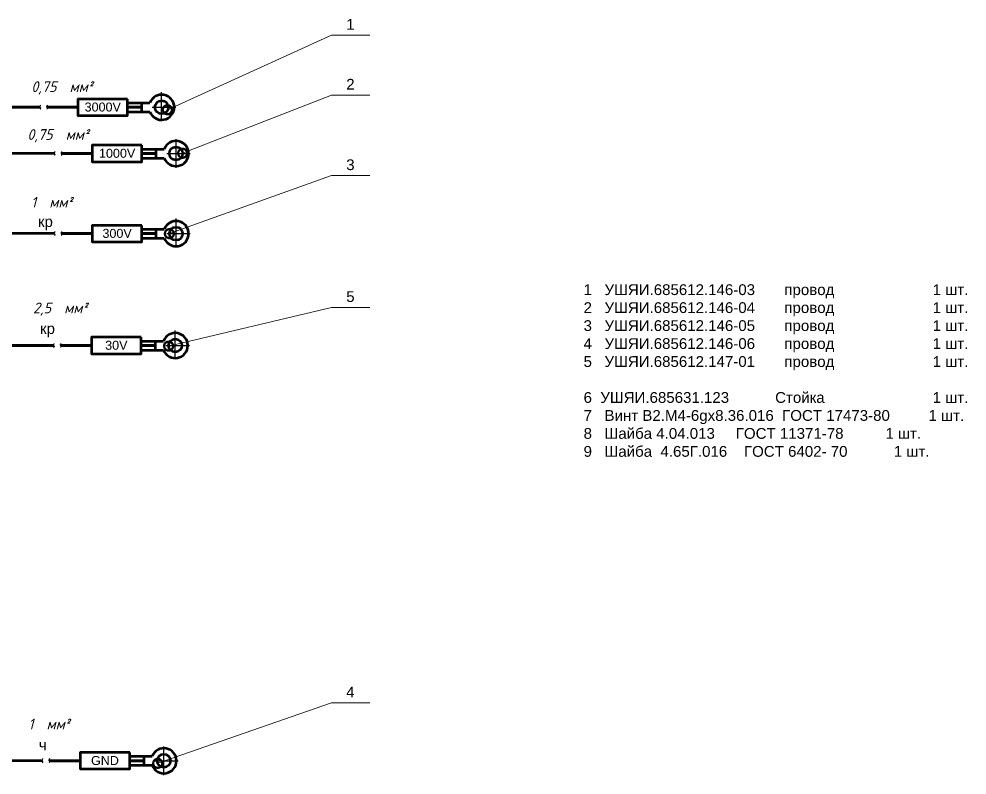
# Model space of a CAD drawing. Header units: millimetres. Extents: x 3219 to 51106, y -14166 to 2063.
# Drawn here: x 5765.3 to 6029.2, y 1774.2 to 1984.7 of the extents above; entities that cross this region are included whole.
import ezdxf

# ---------------------------------------------------------------- set-up
doc = ezdxf.new("R2010")
doc.units = ezdxf.units.MM
doc.linetypes.add('ACAD_ISO10W100', pattern=[18, 12, -3, 0, -3])
doc.layers.get('0').update_dxf_attribs({"lineweight": 53})
for name, color, linetype, lineweight in [('01', 254, 'Continuous', 70), ('1', 1, 'Continuous', 18), ('TONK', 3, 'Continuous', 20), ('жгут', 9, 'Continuous', 100), ('Оси', 3, 'ACAD_ISO10W100', 25), ('Размеры', 2, 'Continuous', 18)]:
    doc.layers.add(name, color=color, linetype=linetype, lineweight=lineweight)
doc.styles.add('Arial', font='arial.ttf', dxfattribs={"height": 3})
doc.styles.add('ArialCr', font='arial.ttf', dxfattribs={"height": 2.5})
doc.styles.add('гост', font='GOST Common Italic.ttf')
doc.dimstyles.new('Arial', dxfattribs={"dimscale": 0, "dimtxt": 3, "dimasz": 3, "dimexe": 2, "dimexo": 0, "dimgap": 2, "dimtad": 1, "dimtoh": 1, "dimdec": 1, "dimrnd": 0.1, "dimzin": 9, "dimtxsty": 'Arial', "dimblk": 'OPEN', "dimcen": -3, "dimdle": 1.25, "dimclrd": 256, "dimclre": 256, "dimclrt": 256, "dimadec": 1, "dimazin": 2, "dimtfac": 1, "dimtdec": 1, "dimtmove": 0, "dimatfit": 3, "dimldrblk": 'DOTSMALL', "dimfxl": 2, "dimtvp": 1.5, "dimtolj": 1, "dimtzin": 1, "dimlwd": -1, "dimarcsym": 0})

# ---------------------------------------------------------------- blocks, each defined once
blk = doc.blocks.new('_DotSmall')
at = {"color": 0, "linetype": 'ByBlock', "const_width": 0.5}
blk.add_lwpolyline([(-0.0625, 0, 1), (0.0625, 0, 1)], format="xyb", close=True, dxfattribs=at)
blk = doc.blocks.new('_Open')
at = {"color": 0, "linetype": 'ByBlock', "lineweight": -2}
for p, q in [((-1, 0.167), (0, 0)), ((-1, -0.167), (0, 0)), ((0, 0), (-1, 0))]:
    blk.add_line(p, q, dxfattribs=at)

msp = doc.modelspace()

# ---------------------------------------------------------------- linework, layer by layer
for p, q in [((5795.51, 1961.33), (5801.74, 1961.33)), ((5795.51, 1958.83), (5795.51, 1961.33)), ((5795.51, 1958.83), (5795.51, 1961.33)), ((5799.51, 1958.83), (5799.51, 1961.33)), ((5799.51, 1958.83), (5799.51, 1961.33)), ((5799.51, 1958.83), (5799.51, 1961.33)), ((5795.51, 1958.83), (5801.74, 1958.83)), ((5799.51, 1948.46), (5805.74, 1948.46)), ((5799.51, 1945.96), (5799.51, 1948.46)), ((5799.51, 1945.96), (5799.51, 1948.46)), ((5803.51, 1945.96), (5803.51, 1948.46)), ((5803.51, 1945.96), (5803.51, 1948.46)), ((5803.51, 1945.96), (5803.51, 1948.46)), ((5799.51, 1945.96), (5805.74, 1945.96)), ((5799.51, 1926.16), (5805.74, 1926.16)), ((5799.51, 1923.66), (5799.51, 1926.16)), ((5799.51, 1923.66), (5799.51, 1926.16)), ((5799.51, 1923.66), (5805.74, 1923.66)), ((5803.51, 1923.66), (5803.51, 1926.16)), ((5803.51, 1923.66), (5803.51, 1926.16)), ((5803.51, 1923.66), (5803.51, 1926.16)), ((5799.29, 1895.02), (5805.52, 1895.02)), ((5799.29, 1892.52), (5799.29, 1895.02)), ((5799.29, 1892.52), (5799.29, 1895.02)), ((5803.29, 1892.52), (5803.29, 1895.02)), ((5803.29, 1892.52), (5803.29, 1895.02)), ((5803.29, 1892.52), (5803.29, 1895.02)), ((5799.29, 1892.52), (5805.52, 1892.52)), ((5796.13, 1779.46), (5802.36, 1779.46)), ((5796.13, 1776.96), (5796.13, 1779.46)), ((5796.13, 1776.96), (5796.13, 1779.46)), ((5800.13, 1776.96), (5800.13, 1779.46)), ((5800.13, 1776.96), (5800.13, 1779.46)), ((5800.13, 1776.96), (5800.13, 1779.46)), ((5796.13, 1776.96), (5802.36, 1776.96))]:
    msp.add_line(p, q)
for points in [[(5795.51, 1962.37), (5781.71, 1962.37), (5781.71, 1957.79), (5795.51, 1957.79)], [(5799.51, 1949.5), (5785.71, 1949.5), (5785.71, 1944.92), (5799.51, 1944.92)], [(5799.51, 1927.2), (5785.71, 1927.2), (5785.71, 1922.63), (5799.51, 1922.63)], [(5799.29, 1896.06), (5785.49, 1896.06), (5785.49, 1891.49), (5799.29, 1891.49)], [(5796.13, 1780.5), (5782.33, 1780.5), (5782.33, 1775.92), (5796.13, 1775.92)]]:
    msp.add_lwpolyline(points, close=True)
for centre in [(5805.01, 1960.08), (5809.01, 1947.21), (5809.01, 1924.91), (5808.79, 1893.77), (5805.63, 1778.21)]:
    msp.add_circle(centre, 1.85)
for centre in [(5805.01, 1960.08), (5809.01, 1947.21), (5809.01, 1924.91), (5808.79, 1893.77), (5805.63, 1778.21)]:
    msp.add_arc(centre, 3.5, 200.9248, 159.0752)
at = {"layer": '01'}
for p, q in [((5795.51, 1960.08), (5799.51, 1960.08)), ((5799.51, 1947.21), (5803.51, 1947.21)), ((5799.51, 1924.91), (5803.51, 1924.91)), ((5799.29, 1893.77), (5803.29, 1893.77)), ((5796.13, 1778.21), (5800.13, 1778.21))]:
    msp.add_line(p, q, dxfattribs=at)
at = {"layer": '1'}
for points in [[(5771.17, 1959.55), (5771.37, 1959.82), (5771.19, 1960.05), (5771.12, 1960.27), (5771.24, 1960.49), (5771.35, 1960.69)], [(5773.06, 1959.55), (5773.25, 1959.82), (5773.08, 1960.05), (5773.01, 1960.27), (5773.13, 1960.49), (5773.24, 1960.69)], [(5775.17, 1946.67), (5775.37, 1946.94), (5775.19, 1947.17), (5775.12, 1947.4), (5775.24, 1947.62), (5775.35, 1947.81)], [(5777.06, 1946.67), (5777.25, 1946.94), (5777.08, 1947.17), (5777.01, 1947.4), (5777.13, 1947.62), (5777.24, 1947.81)], [(5775.17, 1924.38), (5775.37, 1924.65), (5775.19, 1924.88), (5775.12, 1925.1), (5775.24, 1925.33), (5775.35, 1925.52)], [(5777.06, 1924.38), (5777.25, 1924.65), (5777.08, 1924.88), (5777.01, 1925.1), (5777.13, 1925.33), (5777.24, 1925.52)], [(5774.95, 1893.24), (5775.15, 1893.51), (5774.97, 1893.74), (5774.9, 1893.96), (5775.02, 1894.19), (5775.13, 1894.38)], [(5776.84, 1893.24), (5777.03, 1893.51), (5776.86, 1893.74), (5776.79, 1893.96), (5776.91, 1894.19), (5777.02, 1894.38)], [(5771.8, 1777.67), (5771.99, 1777.94), (5771.81, 1778.17), (5771.75, 1778.4), (5771.86, 1778.62), (5771.98, 1778.81)], [(5773.68, 1777.67), (5773.88, 1777.94), (5773.7, 1778.17), (5773.63, 1778.4), (5773.75, 1778.62), (5773.86, 1778.81)]]:
    msp.add_spline(points, degree=3, dxfattribs=at)
at = {"layer": 'жгут'}
for p, q in [((5750.73, 1960.11), (5771.17, 1960.08)), ((5773.05, 1960.08), (5781.71, 1960.08)), ((5754.73, 1947.36), (5775.17, 1947.21)), ((5777.05, 1947.21), (5785.71, 1947.21)), ((5754.73, 1925.11), (5775.17, 1924.91)), ((5777.05, 1924.91), (5785.71, 1924.91)), ((5754.51, 1893.8), (5774.95, 1893.77)), ((5776.83, 1893.77), (5785.49, 1893.77)), ((5751.35, 1778.36), (5771.79, 1778.21)), ((5773.68, 1778.21), (5782.33, 1778.21))]:
    msp.add_line(p, q, dxfattribs=at)
at = {"layer": 'Оси'}
for p, q in [((5805.01, 1956.36), (5805.01, 1964.29)), ((5802.42, 1960.08), (5808.97, 1960.08)), ((5809.01, 1943.24), (5809.01, 1951.17)), ((5806.42, 1947.21), (5812.97, 1947.21)), ((5809.01, 1921.19), (5809.01, 1929.12)), ((5806.42, 1924.91), (5812.97, 1924.91)), ((5808.79, 1890.05), (5808.79, 1897.98)), ((5806.2, 1893.77), (5812.75, 1893.77)), ((5805.63, 1774.24), (5805.63, 1782.17)), ((5805.63, 1774.24), (5805.63, 1782.17)), ((5803.05, 1778.21), (5809.59, 1778.21))]:
    msp.add_line(p, q, dxfattribs=at)

# ---------------------------------------------------------------- texts
for s, insert, char_height, width, attachment_point, style in [('1', (5857.55, 1983.16), 3, 10.8743, 5, 'Arial'), ('2', (5857.55, 1966.48), 3, 10.8743, 5, 'Arial'), ('3000V', (5788.62, 1960.13), 2.5, 13.8001, 5, 'ArialCr'), ('1000V', (5792.62, 1947.26), 2.5, 13.8001, 5, 'ArialCr'), ('3', (5857.55, 1944.07), 3, 10.8743, 5, 'Arial'), ('кр', (5772.66, 1927.82), 3, 10.8743, 5, 'Arial'), ('300V', (5792.62, 1924.97), 2.5, 13.8001, 5, 'ArialCr'), ('\\P1   УШЯИ.685612.146-03       провод        ^I^I 1 шт.\\P2   УШЯИ.685612.146-04       провод       ^I^I 1 шт.\\P3   УШЯИ.685612.146-05       провод       ^I^I 1 шт.\\P4   УШЯИ.685612.146-06       провод       ^I^I 1 шт.\\P5   УШЯИ.685612.147-01       провод       ^I^I 1 шт.\\P\\P6  УШЯИ.685631.123           Стойка       ^I^I 1 шт.\\P7   Винт В2.М4-6gх8.36.016  ГОСТ 17473-80     ^I1 шт.\\P8   Шайба 4.04.013     ГОСТ 11371-78          ^I1 шт.\\P9   Шайба  4.65Г.016    ГОСТ 6402- 70         ^I  1 шт.\\P\\P ', (5922.45, 1915.82), 3, 154.0838, 1, 'Arial'), ('5', (5857.55, 1907.37), 3, 10.8743, 5, 'Arial'), ('кр', (5773.23, 1898.05), 3, 10.8743, 5, 'Arial'), ('30V', (5792.4, 1893.83), 2.5, 13.8001, 5, 'ArialCr'), ('4', (5857.55, 1797.33), 3, 10.8743, 5, 'Arial'), ('ч', (5771.9, 1782.61), 3, 10.8743, 5, 'Arial'), ('GND', (5789.24, 1778.26), 2.5, 13.8001, 5, 'ArialCr')]:
    msp.add_mtext(s, dxfattribs=dict(insert=insert, char_height=char_height, width=width, attachment_point=attachment_point, style=style))
at = {"layer": 'TONK', "char_height": 3, "attachment_point": 4, "style": 'гост'}
for s, insert, width in [('0,75  мм²', (5768.73, 1965.48), 21.5898), ('0,75  мм²', (5767.64, 1952.15), 20.358), ('1  мм²', (5768.67, 1933.66), 11.0428), ('2,5  мм²', (5769.24, 1903.89), 25.7918), ('1  мм²', (5767.91, 1788.45), 11.0428)]:
    msp.add_mtext(s, dxfattribs=dict(at, insert=insert, width=width))

# ---------------------------------------------------------------- leaders
at = {"layer": 'Размеры'}
for points in [[(5806.62, 1959.39), (5852.25, 1980.14), (5862.99, 1980.14)], [(5810.86, 1947.28), (5852.25, 1963.46), (5862.99, 1963.46)], [(5807.16, 1924.91), (5852.25, 1941.06), (5862.99, 1941.06)], [(5806.95, 1893.61), (5852.25, 1904.35), (5862.99, 1904.35)], [(5803.92, 1777.5), (5852.25, 1794.31), (5862.99, 1794.31)]]:
    msp.add_leader(points, dimstyle='Arial', override={"dimscale": 1, "dimasz": 5, "dimtad": 0}, dxfattribs=at)

doc.saveas('drawing.dxf')
